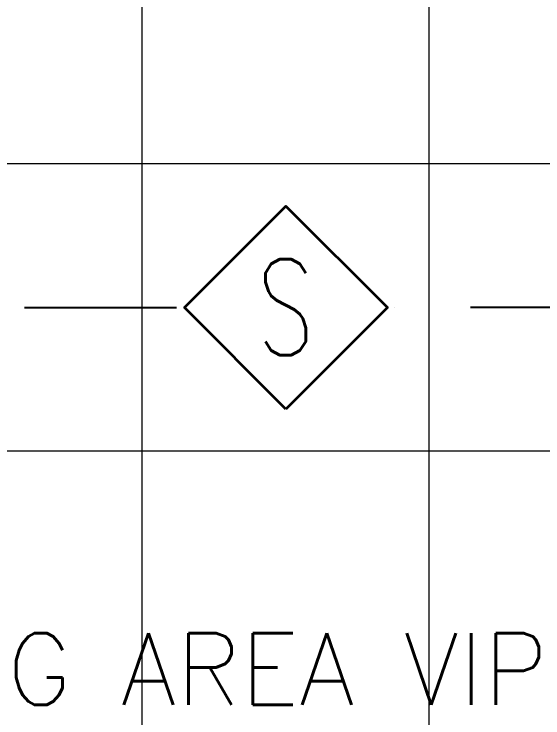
# Model space of a CAD drawing. Header units: inches. Extents: x -246178 to 57169, y -29325 to 19878.
# Drawn here: x 13532 to 14638, y 42 to 1512 of the extents above; entities that cross this region are included whole.
import ezdxf
from ezdxf.enums import TextEntityAlignment as Align

# ---------------------------------------------------------------- set-up
doc = ezdxf.new("R2010")
doc.units = ezdxf.units.IN
doc.header["$LTSCALE"] = 25
doc.header["$MEASUREMENT"] = 0
doc.linetypes.add('DASHDOT', pattern=[25.4, 12.7, -6.35, 0, -6.35])
doc.layers.get('0').update_dxf_attribs({"color": 8})
for name, color, linetype, lineweight in [('00-Ground Floor$0$72_EGR_BASE_TEXT', 252, 'Continuous', 5), ('00-Ground Floor$0$Frame', 252, 'Continuous', 9), ('E-LITE-CLNG-CNDT', 6, 'DASHDOT', 35), ('F-ALRM-CLNG @ 100', 33, 'Continuous', 35), ('F-ALRM-CLNG-CNDT', 51, 'DASHDOT', 25)]:
    doc.layers.add(name, color=color, linetype=linetype, lineweight=lineweight)
doc.styles.add('00-Ground Floor$0$SIMPLEX', font='SIMPLEX.shx', dxfattribs={"height": 150})
doc.styles.add('DC_Simplex', font='SIMPLEX.shx', dxfattribs={"width": 0.7})

# ---------------------------------------------------------------- blocks, each defined once
blk = doc.blocks.new('00-Ground Floor$0$A$C50F0168F')
at = {"color": 254, "linetype": 'Continuous'}
for p, q in [((13800, -847.4), (13800, 2532.6)), ((14400, -847.4), (14400, 2532.6)), ((12363.3, 1200), (15517.9, 1200)), ((12363.3, 600), (15517.9, 600))]:
    blk.add_line(p, q, dxfattribs=at)
blk = doc.blocks.new('00-Ground Floor$0$A$Ce9e1c4c3')
at = {"layer": '00-Ground Floor$0$Frame'}
blk.add_blockref('00-Ground Floor$0$A$C50F0168F', (-100000, 0), dxfattribs=at)
blk = doc.blocks.new('00-Ground Floor')
at = {"color": 254}
blk.add_blockref('00-Ground Floor$0$A$Ce9e1c4c3', (100000, 0), dxfattribs=at)
at = {"layer": '00-Ground Floor$0$72_EGR_BASE_TEXT', "insert": (13774.7, 218.9), "char_height": 150, "attachment_point": 2, "style": '00-Ground Floor$0$SIMPLEX'}
blk.add_mtext('WAITING AREA VIP', dxfattribs=at)
blk = doc.blocks.new('A$C5CF53093')
blk.add_lwpolyline([(0, -212.1), (-212.1, 0), (0, 212.1), (212.1, 0)], close=True)
blk = doc.blocks.new('*U11')
at = {"xscale": 0.01, "yscale": 0.01, "zscale": 0.01}
blk.add_blockref('A$C5CF53093', (0.007, -0.007), dxfattribs=at)
at = {"color": 6, "style": 'DC_Simplex', "width": 0.7, "flags": 8}
blk.add_attdef('TYPE', text='', height=2, rotation=360, dxfattribs=at).set_placement((0, 0), align=Align.MIDDLE_CENTER)

msp = doc.modelspace()

# ---------------------------------------------------------------- linework, layer by layer
at = {"layer": 'F-ALRM-CLNG-CNDT'}
msp.add_lwpolyline([(9512.8, 299.3), (10986.7, 299.3, 0.198912), (11039.8, 321.3), (11595.8, 877.3, -0.198912), (11648.9, 899.3), (13888.6, 899.3)], format="xyb", dxfattribs=at)
at = {"layer": 'F-ALRM-CLNG-CNDT', "elevation": 0}
msp.add_lwpolyline([(17067.7, 128.4), (16592.2, 128.4, -0.153344), (16549.3, 141.9), (15481.8, 885.8, 0.153344), (15438.9, 899.3), (14312.8, 899.3)], format="xyb", dxfattribs=at)

# ---------------------------------------------------------------- block references
at = {"layer": 'E-LITE-CLNG-CNDT'}
msp.add_blockref('00-Ground Floor', (0, 0), dxfattribs=at)
at = {"layer": 'F-ALRM-CLNG @ 100', "xscale": 100, "yscale": 100, "zscale": 100}
msp.add_blockref('*U11', (14100, 900), dxfattribs=at).add_auto_attribs({'TYPE': 'S'})

doc.saveas('drawing.dxf')
